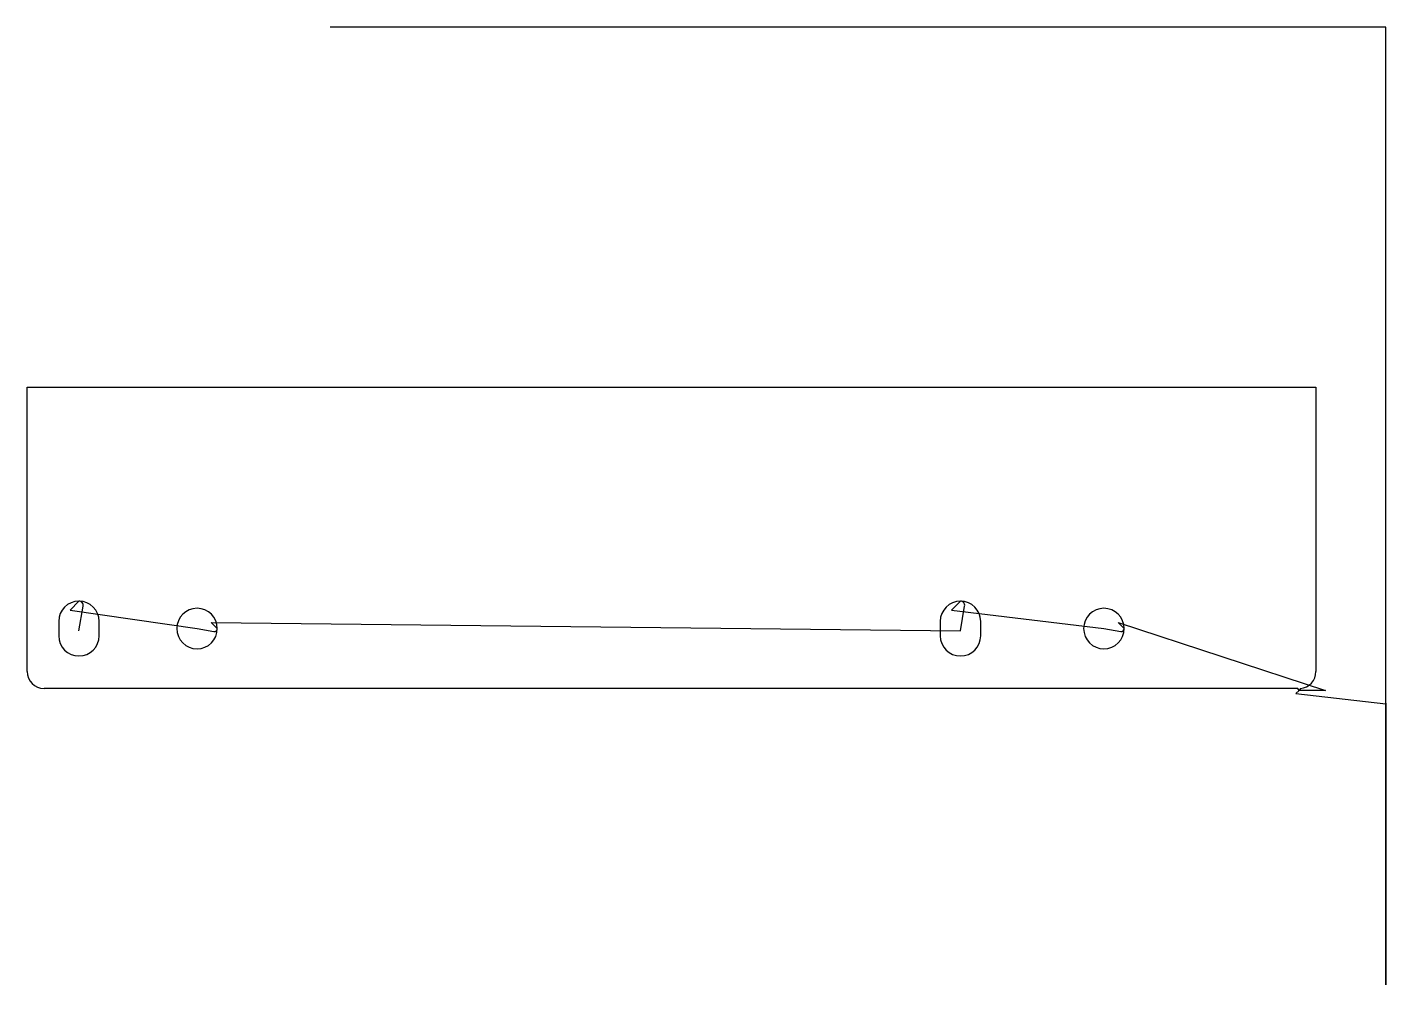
# Model space of a CAD drawing. Header units: metres. Extents: x 18 to 1629, y 0 to 1135.
import ezdxf

# ---------------------------------------------------------------- set-up
doc = ezdxf.new("R2010")
doc.units = ezdxf.units.M

msp = doc.modelspace()

# ---------------------------------------------------------------- linework, layer by layer
at = {"layer": 'TOOL_0'}
for p, q in [((378.173, 1135.255), (377.173, 1135.255)), ((1628.637, 1135.255), (378.173, 1135.255)), ((1628.637, 334.048), (1628.637, 1135.255)), ((18.016, 371.319), (18.016, 708.319)), ((18.016, 708.319), (1545.816, 708.319)), ((1545.816, 708.319), (1545.816, 371.319)), ((79.417, 454.819), (68.81, 444.212)), ((1124.417, 454.819), (1113.81, 444.212)), ((68.81, 444.212), (219.417, 422.319)), ((79.417, 419.819), (84.347, 448.986)), ((1113.81, 444.212), (1294.417, 422.319)), ((1124.417, 419.819), (1129.347, 448.986)), ((55.417, 430.819), (55.417, 413.819)), ((103.417, 413.819), (103.417, 430.819)), ((219.417, 422.319), (239.417, 418.938)), ((243.417, 422.319), (236.144, 429.592)), ((236.144, 429.592), (1124.417, 419.819)), ((1100.417, 430.819), (1100.417, 413.819)), ((1148.417, 413.819), (1148.417, 430.819)), ((1294.417, 422.319), (1314.417, 418.938)), ((1318.417, 422.319), (1311.144, 429.592)), ((1311.144, 429.592), (1557.014, 348.748)), ((1524.316, 351.319), (38.016, 351.319)), ((1525.864, 348.747), (1522.018, 345.536)), ((1522.018, 345.536), (1628.637, 333.048)), ((1525.865, 348.748), (1524.316, 351.319)), ((1527.315, 351.375), (1525.864, 348.747)), ((1557.014, 348.748), (1525.865, 348.748)), ((1628.637, 333.048), (1628.637, 334.048)), ((1628.637, 334.048), (1628.637, -0.001)), ((1628.637, 333.048), (1628.637, 334.048)), ((1628.637, -0.001), (1628.637, 333.048))]:
    msp.add_line(p, q, dxfattribs=at)
for centre, radius, start, end in [((79.417, 430.819), 24, 90, 180), ((79.417, 449.819), 5, 350.409571, 90), ((79.417, 430.819), 24, 0, 90), ((1124.417, 430.819), 24, 90, 180), ((1124.417, 449.819), 5, 350.409571, 90), ((1124.417, 430.819), 24, 0, 90), ((219.417, 422.319), 24, 0, 180), ((1294.417, 422.319), 24, 0, 180), ((219.417, 422.319), 24, 180, 0), ((239.988, 422.319), 3.429, 260.41406, 0), ((1294.417, 422.319), 24, 180, 0), ((1314.988, 422.319), 3.429, 260.41406, 0), ((79.417, 413.819), 24, 180, 0), ((1124.417, 413.819), 24, 180, 0), ((38.016, 371.319), 20, 180, 270), ((1525.816, 371.319), 20, 274.298295, 0)]:
    msp.add_arc(centre, radius, start, end, dxfattribs=at)

doc.saveas('drawing.dxf')
